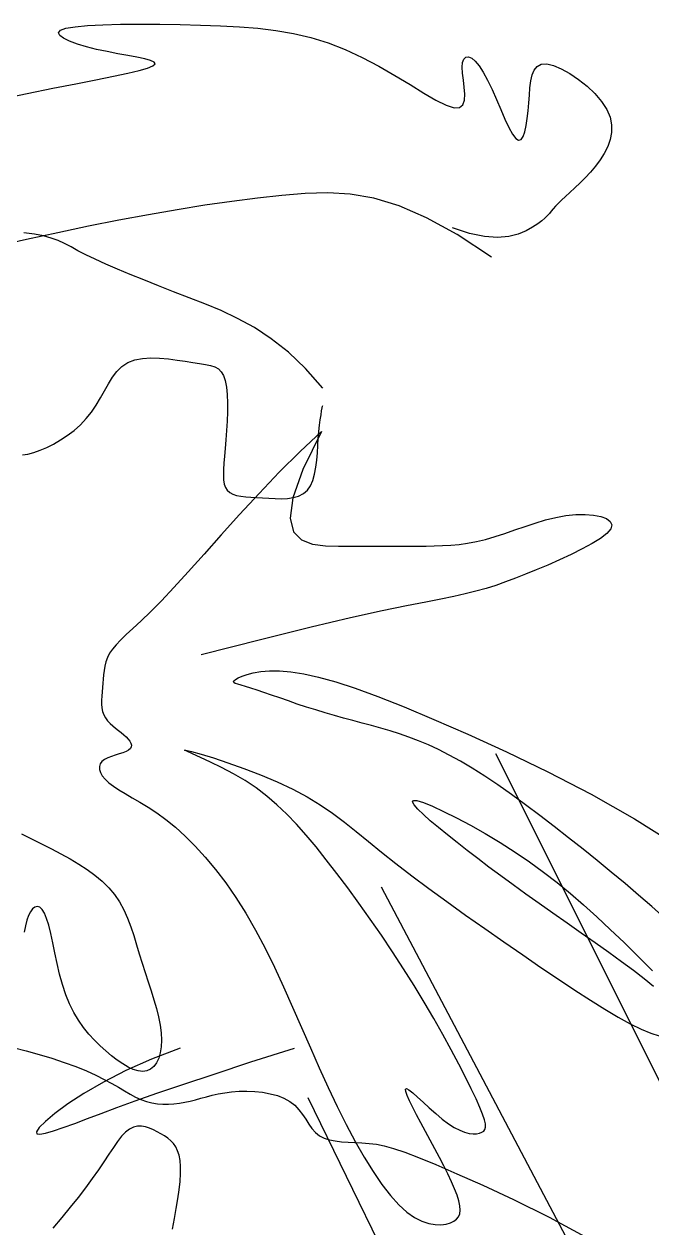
# Model space of a CAD drawing. Header units: inches. Extents: x -177 to 2825, y -2046 to -803.
# Drawn here: x 2228.912 to 2230.994, y -1211.337 to -1207.345 of the extents above; entities that cross this region are included whole.
import ezdxf

# ---------------------------------------------------------------- set-up
doc = ezdxf.new("R2010")
doc.units = ezdxf.units.IN
doc.header["$MEASUREMENT"] = 0

# ---------------------------------------------------------------- blocks, each defined once
blk = doc.blocks.new('A$C2C611E7A')
at = {"linetype": 'ByBlock'}
for points in [[(422.84, 1280.08), (417.69, 1283.44), (413.11, 1285.96), (409, 1287.74), (405.24, 1288.88), (401.71, 1289.5), (398.32, 1289.71), (394.94, 1289.61), (391.46, 1289.31), (387.81, 1288.9), (383.96, 1288.4), (379.94, 1287.82), (375.77, 1287.15), (371.47, 1286.41), (367.04, 1285.58), (362.51, 1284.69), (357.9, 1283.72), (353.22, 1282.69), (348.56, 1281.64)], [(349.2, 1303.73), (353.33, 1304.57), (357.17, 1305.34), (360.61, 1306.03), (363.63, 1306.63), (366.23, 1307.16), (368.39, 1307.62), (370.1, 1308.03), (371.36, 1308.38), (372.16, 1308.7), (372.49, 1308.99), (372.35, 1309.25), (371.81, 1309.5), (370.92, 1309.74), (369.75, 1309.99), (368.39, 1310.25), (366.88, 1310.52), (365.31, 1310.83), (363.73, 1311.17), (362.23, 1311.56), (360.86, 1311.97), (359.68, 1312.41), (358.78, 1312.84), (358.2, 1313.27), (358.02, 1313.67), (358.3, 1314.03), (359.11, 1314.33), (360.49, 1314.57), (362.37, 1314.75), (364.67, 1314.87), (367.29, 1314.94), (370.15, 1314.96), (373.17, 1314.95), (376.25, 1314.9), (379.3, 1314.82), (382.26, 1314.71), (385.11, 1314.56), (387.88, 1314.33), (390.58, 1314), (393.22, 1313.54), (395.82, 1312.94), (398.39, 1312.16), (400.95, 1311.17), (403.49, 1309.98), (405.99, 1308.64), (408.39, 1307.25), (410.65, 1305.89), (412.71, 1304.64), (414.53, 1303.59), (416.06, 1302.82), (417.25, 1302.43), (418.07, 1302.46), (418.56, 1302.86), (418.81, 1303.56), (418.86, 1304.46), (418.78, 1305.49), (418.65, 1306.56), (418.52, 1307.59), (418.46, 1308.5), (418.53, 1309.22), (418.72, 1309.72), (419.01, 1310), (419.4, 1310.05), (419.88, 1309.86), (420.41, 1309.42), (421, 1308.73), (421.62, 1307.77), (422.27, 1306.56), (422.93, 1305.16), (423.59, 1303.66), (424.24, 1302.15), (424.86, 1300.73), (425.46, 1299.47), (426, 1298.47), (426.49, 1297.81), (426.91, 1297.56), (427.27, 1297.69), (427.58, 1298.14), (427.83, 1298.84), (428.03, 1299.76), (428.2, 1300.82), (428.33, 1301.97), (428.43, 1303.16), (428.52, 1304.32), (428.61, 1305.43), (428.75, 1306.45), (428.95, 1307.35), (429.26, 1308.08), (429.7, 1308.62), (430.31, 1308.94), (431.11, 1308.99), (432.13, 1308.75), (433.3, 1308.27), (434.58, 1307.56), (435.88, 1306.68), (437.16, 1305.66), (438.33, 1304.55), (439.33, 1303.37), (440.11, 1302.18), (440.61, 1301.01), (440.84, 1299.86), (440.83, 1298.75), (440.63, 1297.66), (440.25, 1296.61), (439.73, 1295.59), (439.11, 1294.61), (438.41, 1293.68), (437.66, 1292.79), (436.88, 1291.95), (436.1, 1291.17), (435.34, 1290.43), (434.6, 1289.75), (433.93, 1289.14), (433.32, 1288.58), (432.81, 1288.09), (432.41, 1287.67), (432.08, 1287.29), (431.8, 1286.95), (431.52, 1286.62), (431.22, 1286.28), (430.85, 1285.92), (430.38, 1285.52), (429.77, 1285.06), (429, 1284.53), (428.03, 1283.99), (426.85, 1283.51), (425.44, 1283.16), (423.77, 1283.01), (421.82, 1283.13), (419.57, 1283.58), (417, 1284.45)], [(397.57, 1260.43), (395, 1263.37), (392.43, 1265.82), (389.88, 1267.84), (387.35, 1269.51), (384.84, 1270.89), (382.37, 1272.05), (379.94, 1273.06), (377.56, 1273.99), (375.23, 1274.89), (372.97, 1275.78), (370.81, 1276.64), (368.77, 1277.47), (366.85, 1278.27), (365.1, 1279.03), (363.51, 1279.75), (362.12, 1280.41), (360.93, 1281.03), (359.89, 1281.59), (358.92, 1282.09), (357.96, 1282.54), (356.94, 1282.92), (355.79, 1283.24), (354.44, 1283.5), (352.83, 1283.7)], [(352.63, 1250.44), (353.44, 1250.58), (354.32, 1250.82), (355.26, 1251.15), (356.25, 1251.57), (357.27, 1252.08), (358.31, 1252.68), (359.33, 1253.36), (360.34, 1254.12), (361.29, 1254.96), (362.18, 1255.88), (362.98, 1256.86), (363.68, 1257.9), (364.31, 1258.98), (364.9, 1260.06), (365.48, 1261.11), (366.09, 1262.08), (366.76, 1262.96), (367.52, 1263.71), (368.41, 1264.28), (369.45, 1264.67), (370.61, 1264.88), (371.86, 1264.96), (373.16, 1264.92), (374.48, 1264.81), (375.77, 1264.64), (377, 1264.46), (378.13, 1264.28), (379.13, 1264.14), (380.01, 1264), (380.77, 1263.84), (381.42, 1263.62), (381.95, 1263.32), (382.39, 1262.9), (382.73, 1262.32), (382.99, 1261.57), (383.16, 1260.61), (383.27, 1259.48), (383.31, 1258.22), (383.31, 1256.88), (383.26, 1255.48), (383.19, 1254.08), (383.09, 1252.72), (382.99, 1251.43), (382.88, 1250.26), (382.79, 1249.21), (382.73, 1248.27), (382.7, 1247.44), (382.73, 1246.71), (382.83, 1246.09), (383, 1245.57), (383.27, 1245.15), (383.65, 1244.82), (384.12, 1244.57), (384.68, 1244.39), (385.33, 1244.26), (386.05, 1244.17), (386.83, 1244.11), (387.67, 1244.06), (388.56, 1244.01), (389.49, 1243.95), (390.44, 1243.91), (391.38, 1243.89), (392.3, 1243.94), (393.17, 1244.06), (393.97, 1244.29), (394.68, 1244.65), (395.28, 1245.15), (395.75, 1245.82), (396.11, 1246.64), (396.37, 1247.57), (396.56, 1248.59), (396.69, 1249.66), (396.78, 1250.76), (396.85, 1251.86), (396.92, 1252.93), (397.01, 1253.94), (397.11, 1254.88), (397.22, 1255.71), (397.33, 1256.44), (397.42, 1257.03), (397.5, 1257.48), (397.55, 1257.76), (397.57, 1257.86)], [(397.39, 1253.93), (394.2, 1250.95), (391.08, 1247.85), (388.05, 1244.68), (385.14, 1241.54), (382.39, 1238.49), (379.81, 1235.59), (377.44, 1232.94), (375.31, 1230.59), (373.43, 1228.61), (371.79, 1226.96), (370.38, 1225.59), (369.17, 1224.46), (368.16, 1223.53), (367.32, 1222.73), (366.64, 1222.03), (366.09, 1221.38), (365.67, 1220.74), (365.34, 1220.1), (365.11, 1219.46), (364.95, 1218.81), (364.84, 1218.17), (364.76, 1217.53), (364.71, 1216.89), (364.66, 1216.25), (364.6, 1215.6), (364.54, 1214.97), (364.49, 1214.34), (364.46, 1213.73), (364.47, 1213.14), (364.52, 1212.57), (364.63, 1212.04), (364.8, 1211.53), (365.06, 1211.07), (365.37, 1210.64), (365.74, 1210.25), (366.14, 1209.87), (366.57, 1209.52), (366.99, 1209.19), (367.41, 1208.86), (367.81, 1208.54), (368.16, 1208.22), (368.46, 1207.9), (368.7, 1207.59), (368.86, 1207.29), (368.93, 1207), (368.91, 1206.73), (368.78, 1206.48), (368.52, 1206.25), (368.14, 1206.05), (367.65, 1205.86), (367.1, 1205.68), (366.52, 1205.5), (365.93, 1205.31), (365.38, 1205.09), (364.9, 1204.84), (364.52, 1204.54), (364.26, 1204.19), (364.14, 1203.8), (364.16, 1203.36), (364.3, 1202.9), (364.58, 1202.4), (365, 1201.89), (365.55, 1201.36), (366.23, 1200.83), (367.05, 1200.29), (367.99, 1199.73), (369.03, 1199.12), (370.18, 1198.45), (371.42, 1197.7), (372.72, 1196.83), (374.1, 1195.84), (375.52, 1194.69), (376.99, 1193.37), (378.48, 1191.88), (380, 1190.21), (381.53, 1188.37), (383.05, 1186.36), (384.57, 1184.17), (386.06, 1181.81), (387.53, 1179.27), (388.96, 1176.57), (390.35, 1173.72), (391.72, 1170.78), (393.07, 1167.76), (394.4, 1164.71), (395.73, 1161.66), (397.06, 1158.65), (398.39, 1155.72), (399.74, 1152.88), (401.09, 1150.18), (402.44, 1147.64), (403.79, 1145.28), (405.12, 1143.12), (406.43, 1141.2), (407.72, 1139.54), (408.97, 1138.16), (410.18, 1137.07), (411.34, 1136.27), (412.44, 1135.7), (413.47, 1135.35), (414.42, 1135.19), (415.28, 1135.16), (416.04, 1135.26), (416.69, 1135.44), (417.22, 1135.69), (417.63, 1135.99), (417.92, 1136.36), (418.1, 1136.82), (418.16, 1137.36), (418.11, 1137.99), (417.95, 1138.73), (417.69, 1139.58), (417.31, 1140.55), (416.85, 1141.62), (416.31, 1142.77), (415.7, 1143.99), (415.05, 1145.26), (414.37, 1146.55), (413.67, 1147.85), (412.97, 1149.15), (412.28, 1150.41), (411.64, 1151.62), (411.06, 1152.72), (410.58, 1153.7), (410.21, 1154.51), (410, 1155.11), (409.95, 1155.48), (410.11, 1155.57), (410.49, 1155.37), (411.05, 1154.93), (411.77, 1154.29), (412.61, 1153.52), (413.53, 1152.68), (414.49, 1151.82), (415.46, 1151), (416.4, 1150.29), (417.28, 1149.73), (418.09, 1149.31), (418.82, 1149.02), (419.49, 1148.85), (420.08, 1148.77), (420.6, 1148.78), (421.04, 1148.87), (421.4, 1149.01), (421.68, 1149.19), (421.87, 1149.45), (421.96, 1149.8), (421.94, 1150.27), (421.8, 1150.9), (421.52, 1151.72), (421.11, 1152.74), (420.55, 1154), (419.82, 1155.52), (418.95, 1157.28), (417.95, 1159.24), (416.81, 1161.37), (415.56, 1163.65), (414.21, 1166.03), (412.77, 1168.49), (411.26, 1170.99), (409.67, 1173.51), (408.03, 1176.02), (406.37, 1178.51), (404.68, 1180.95), (402.99, 1183.32), (401.33, 1185.61), (399.69, 1187.78), (398.11, 1189.83), (396.58, 1191.74), (395.1, 1193.51), (393.65, 1195.15), (392.19, 1196.67), (390.72, 1198.07), (389.2, 1199.37), (387.62, 1200.57), (385.96, 1201.68), (384.2, 1202.71), (382.44, 1203.64), (380.77, 1204.46), (379.28, 1205.15), (378.07, 1205.68), (377.23, 1206.06), (376.88, 1206.25), (377.1, 1206.25), (377.95, 1206.04), (379.36, 1205.64), (381.21, 1205.07), (383.38, 1204.34), (385.78, 1203.49), (388.27, 1202.54), (390.75, 1201.5), (393.1, 1200.4), (395.24, 1199.25), (397.2, 1198.06), (399.04, 1196.8), (400.82, 1195.47), (402.6, 1194.07), (404.44, 1192.57), (406.4, 1190.97), (408.54, 1189.26), (410.9, 1187.44), (413.46, 1185.53), (416.17, 1183.55), (418.97, 1181.54), (421.83, 1179.52), (424.7, 1177.52), (427.53, 1175.57), (430.26, 1173.7), (432.88, 1171.94), (435.35, 1170.3), (437.66, 1168.79), (439.82, 1167.44), (441.81, 1166.25), (443.63, 1165.25), (445.26, 1164.45), (446.7, 1163.85), (447.94, 1163.48)], [(447.1, 1170.86), (445.7, 1171.99), (444.1, 1173.22), (442.32, 1174.53), (440.4, 1175.92), (438.38, 1177.36), (436.28, 1178.83), (434.16, 1180.32), (432.05, 1181.81), (429.98, 1183.27), (427.98, 1184.69), (426.07, 1186.08), (424.23, 1187.42), (422.47, 1188.73), (420.8, 1189.99), (419.21, 1191.22), (417.69, 1192.4), (416.26, 1193.55), (414.91, 1194.65), (413.69, 1195.67), (412.65, 1196.6), (411.83, 1197.4), (411.27, 1198.04), (411.03, 1198.49), (411.15, 1198.71), (411.68, 1198.69), (412.65, 1198.39), (414, 1197.84), (415.68, 1197.07), (417.6, 1196.12), (419.7, 1195), (421.91, 1193.75), (424.17, 1192.4), (426.41, 1190.98), (428.56, 1189.51), (430.64, 1187.99), (432.67, 1186.42), (434.66, 1184.78), (436.64, 1183.07), (438.63, 1181.28), (440.64, 1179.4), (442.7, 1177.41), (444.82, 1175.34), (446.96, 1173.2)], [(448.81, 1181.07), (446.87, 1182.8), (444.88, 1184.53), (442.85, 1186.26), (440.78, 1187.98), (438.68, 1189.69), (436.55, 1191.41), (434.4, 1193.12), (432.23, 1194.81), (430.08, 1196.46), (427.94, 1198.06), (425.85, 1199.59), (423.81, 1201.02), (421.85, 1202.34), (419.97, 1203.54), (418.2, 1204.59), (416.53, 1205.51), (414.93, 1206.32), (413.4, 1207.02), (411.92, 1207.63), (410.49, 1208.18), (409.08, 1208.66), (407.68, 1209.11), (406.29, 1209.52), (404.89, 1209.92), (403.5, 1210.3), (402.11, 1210.68), (400.71, 1211.05), (399.32, 1211.44), (397.93, 1211.83), (396.53, 1212.25), (395.14, 1212.69), (393.77, 1213.14), (392.43, 1213.6), (391.14, 1214.05), (389.91, 1214.48), (388.78, 1214.88), (387.74, 1215.23), (386.81, 1215.53), (386.02, 1215.77), (385.37, 1215.95), (384.86, 1216.1), (384.49, 1216.23), (384.27, 1216.35), (384.2, 1216.47), (384.29, 1216.63), (384.53, 1216.82), (384.93, 1217.05), (385.5, 1217.32), (386.25, 1217.58), (387.17, 1217.82), (388.29, 1218), (389.59, 1218.1), (391.1, 1218.1), (392.82, 1217.96), (394.76, 1217.66), (396.97, 1217.17), (399.52, 1216.46), (402.46, 1215.5), (405.85, 1214.27), (409.75, 1212.73), (414.23, 1210.85), (419.33, 1208.61), (425.08, 1205.98), (431.3, 1202.98), (437.76, 1199.63), (444.24, 1195.96), (450.53, 1192)], [(397.39, 1253.93), (394.58, 1248.28), (393.09, 1244.03), (392.7, 1240.98), (393.21, 1238.94), (394.4, 1237.71), (396.06, 1237.07), (397.99, 1236.84), (399.96, 1236.8), (401.82, 1236.8), (403.53, 1236.8), (405.11, 1236.8), (406.59, 1236.8), (407.99, 1236.8), (409.31, 1236.8), (410.58, 1236.8), (411.83, 1236.8), (413.05, 1236.8), (414.28, 1236.82), (415.5, 1236.86), (416.74, 1236.93), (418, 1237.05), (419.28, 1237.22), (420.61, 1237.47), (421.97, 1237.8), (423.39, 1238.22), (424.86, 1238.7), (426.35, 1239.22), (427.87, 1239.75), (429.4, 1240.25), (430.94, 1240.71), (432.47, 1241.09), (433.98, 1241.37), (435.46, 1241.52), (436.86, 1241.54), (438.13, 1241.44), (439.22, 1241.23), (440.07, 1240.91), (440.63, 1240.49), (440.86, 1239.97), (440.7, 1239.37), (440.11, 1238.69), (439.16, 1237.95), (437.9, 1237.17), (436.41, 1236.36), (434.76, 1235.54), (433.02, 1234.73), (431.26, 1233.96), (429.55, 1233.23), (427.94, 1232.57), (426.42, 1231.97), (424.95, 1231.42), (423.5, 1230.91), (422.03, 1230.45), (420.52, 1230.02), (418.91, 1229.62), (417.19, 1229.24), (415.28, 1228.86), (413, 1228.42), (410.13, 1227.85), (406.46, 1227.08), (401.76, 1226.03), (395.83, 1224.64), (388.44, 1222.83), (379.38, 1220.53)], [(352.47, 1193.69), (353.99, 1192.96), (355.49, 1192.21), (356.96, 1191.46), (358.38, 1190.71), (359.76, 1189.95), (361.07, 1189.17), (362.32, 1188.36), (363.48, 1187.51), (364.56, 1186.61), (365.53, 1185.64), (366.39, 1184.61), (367.14, 1183.5), (367.78, 1182.32), (368.34, 1181.08), (368.84, 1179.79), (369.29, 1178.46), (369.71, 1177.1), (370.12, 1175.72), (370.54, 1174.33), (370.98, 1172.94), (371.43, 1171.56), (371.87, 1170.2), (372.29, 1168.85), (372.67, 1167.55), (372.99, 1166.28), (373.24, 1165.07), (373.39, 1163.91), (373.45, 1162.82), (373.4, 1161.81), (373.26, 1160.9), (373.02, 1160.09), (372.7, 1159.41), (372.29, 1158.85), (371.81, 1158.45), (371.25, 1158.2), (370.63, 1158.13), (369.95, 1158.21), (369.22, 1158.43), (368.45, 1158.79), (367.64, 1159.26), (366.81, 1159.83), (365.96, 1160.48), (365.11, 1161.2), (364.25, 1161.98), (363.4, 1162.82), (362.58, 1163.73), (361.78, 1164.71), (361.03, 1165.79), (360.32, 1166.96), (359.68, 1168.24), (359.1, 1169.62), (358.6, 1171.12), (358.17, 1172.69), (357.8, 1174.29), (357.46, 1175.87), (357.15, 1177.38), (356.85, 1178.78), (356.55, 1180.01), (356.24, 1181.04), (355.91, 1181.83), (355.56, 1182.37), (355.2, 1182.7), (354.83, 1182.81), (354.48, 1182.73), (354.13, 1182.47), (353.81, 1182.04), (353.53, 1181.47), (353.28, 1180.76), (353.06, 1179.94), (352.86, 1179)], [(375.08, 1134.51), (375.38, 1136.09), (375.66, 1137.6), (375.89, 1139.04), (376.08, 1140.4), (376.21, 1141.66), (376.28, 1142.82), (376.29, 1143.87), (376.22, 1144.79), (376.07, 1145.58), (375.85, 1146.26), (375.57, 1146.83), (375.22, 1147.32), (374.82, 1147.75), (374.37, 1148.12), (373.88, 1148.46), (373.36, 1148.79), (372.81, 1149.1), (372.24, 1149.4), (371.66, 1149.65), (371.06, 1149.84), (370.45, 1149.94), (369.85, 1149.93), (369.24, 1149.79), (368.65, 1149.5), (368.06, 1149.04), (367.47, 1148.42), (366.87, 1147.65), (366.23, 1146.75), (365.55, 1145.73), (364.81, 1144.6), (363.99, 1143.38), (363.07, 1142.08), (362.06, 1140.71), (360.95, 1139.27), (359.76, 1137.78), (358.5, 1136.24), (357.19, 1134.65)], [(351.22, 1161.7), (353.17, 1161.21), (355.12, 1160.67), (357.04, 1160.09), (358.89, 1159.48), (360.63, 1158.85), (362.21, 1158.21), (363.63, 1157.57), (364.87, 1156.94), (365.99, 1156.33), (366.98, 1155.75), (367.9, 1155.21), (368.75, 1154.72), (369.56, 1154.29), (370.36, 1153.93), (371.17, 1153.64), (371.99, 1153.44), (372.82, 1153.3), (373.65, 1153.23), (374.48, 1153.22), (375.31, 1153.26), (376.13, 1153.36), (376.94, 1153.5), (377.73, 1153.68), (378.53, 1153.88), (379.34, 1154.11), (380.17, 1154.34), (381.03, 1154.56), (381.94, 1154.76), (382.91, 1154.94), (383.94, 1155.07), (385.05, 1155.15), (386.21, 1155.17), (387.39, 1155.12), (388.57, 1155), (389.71, 1154.79), (390.79, 1154.51), (391.78, 1154.12), (392.66, 1153.64), (393.39, 1153.06), (394.01, 1152.4), (394.55, 1151.69), (395.03, 1150.96), (395.5, 1150.25), (395.97, 1149.59), (396.49, 1148.99), (397.09, 1148.5), (397.78, 1148.14), (398.57, 1147.88), (399.44, 1147.71), (400.38, 1147.61), (401.37, 1147.54), (402.39, 1147.5), (403.45, 1147.44), (404.52, 1147.36), (405.61, 1147.22), (406.8, 1146.98), (408.18, 1146.6), (409.86, 1146.04), (411.94, 1145.25), (414.51, 1144.19), (417.67, 1142.81), (421.53, 1141.08), (426.15, 1138.93), (431.49, 1136.3), (437.48, 1133.08)], [(376.21, 1161.63), (371.93, 1159.98), (368.1, 1158.26), (364.73, 1156.53), (361.83, 1154.84), (359.41, 1153.27), (357.48, 1151.85), (356.05, 1150.65), (355.12, 1149.71), (354.71, 1149.1), (354.76, 1148.77), (355.23, 1148.71), (356.08, 1148.87), (357.26, 1149.22), (358.73, 1149.72), (360.44, 1150.35), (362.34, 1151.07), (364.42, 1151.85), (366.77, 1152.72), (369.51, 1153.71), (372.76, 1154.85), (376.65, 1156.18), (381.3, 1157.74), (386.83, 1159.54), (393.36, 1161.63)]]:
    blk.add_lwpolyline(points, dxfattribs=at)
blk = doc.blocks.new('A$C69026C4B')
for p, q in [((68.82, 678.23), (96.2, 623.46)), ((84.14, 619.73), (59.21, 666.96)), ((53.02, 649.26), (71.68, 610.92))]:
    blk.add_line(p, q)

msp = doc.modelspace()

# ---------------------------------------------------------------- block references
for name, p, xscale, yscale, zscale in [('A$C2C611E7A', (2221.0974, -1236.4653), 0.02214566929133858, 0.02214566929133858, 0.02214566929133858), ('A$C69026C4B', (2227.7655, -1236.4653), 0.03937007874015748, 0.03937007874015748, 0.03937007874015748)]:
    msp.add_blockref(name, p, dxfattribs=dict(xscale=xscale, yscale=yscale, zscale=zscale))

doc.saveas('drawing.dxf')
